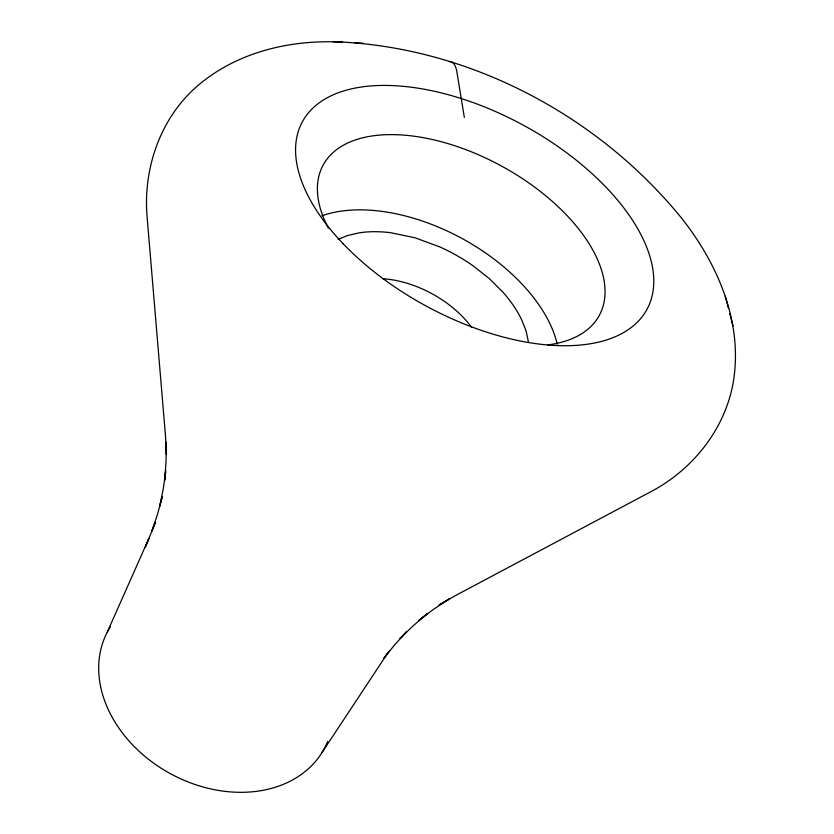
<?xml version="1.0" encoding="UTF-8"?>
<svg xmlns="http://www.w3.org/2000/svg" width="834" height="834" viewBox="0 0 834 834"><rect width="100%" height="100%" fill="white"/><g stroke="black" fill="none" stroke-linecap="round" stroke-linejoin="round"><path stroke-width="1.25" d="M165.799 470.751L164.663 480.405L166.049 461.567L166.258 442.197L166.456 454.582L165.455 435.348L147.003 215.787C143.052 165.726 162.192 113.382 202.245 81.993C241.401 50.801 293.349 39.334 342.607 42.18M165.601 472.034L163.381 488.213L159.753 506.248L162.255 496.584L157.553 514.171L151.882 531.049L155.499 522.261L145.293 547.208L148.89 538.451L107.284 632.109M322.143 752.331L388.331 652.146M389.051 651.125L383.452 658.839L394.555 644.943L406.784 631.474L399.84 638.708L413.018 625.917L427.289 613.688L418.678 620.517L433.711 609.185L449.818 598.562L439.111 604.952L455.739 595.424L649.436 492.456C694.284 469.365 728.489 425.34 734.337 374.664C741.061 317.723 716.302 262.064 681.607 218.174C597.436 114.602 467.217 45.964 333.173 41.7M338.031 239.525L347.194 235.647L358.943 232.874A118.553 68.336 28.6 0 1 390.552 232.686L415.134 237.815L439.945 246.968A118.553 68.357 28.6 0 1 472.774 265.598L489.349 278.608L503.559 292.89A119.491 68.899 28.6 0 1 521.511 319.464L526.066 330.9L528.454 342.023M354.909 42.847L363.374 43.285M725.288 296.206L728.322 307.84M729.792 313.647L733.013 325.99M464.34 117.417L456.896 72.058A65.479 17.983 -72.7 0 0 449.234 61.56M321.872 215.818A150.673 86.872 28.6 0 1 462.119 238.534A150.673 86.872 28.6 0 1 557.216 344.119M327.71 741.405A123.151 95.462 28.6 0 1 172.19 774.64A123.151 95.462 28.6 0 1 110.474 626.605M328.346 228.109A157.219 84.442 28.6 0 1 395.17 134.66A157.219 84.442 28.6 0 1 582.976 234.635A157.219 84.442 28.6 0 1 547.74 344.901M382.775 278.744A80.877 47.601 28.6 0 1 471.773 327.616M343.128 243.726A196.178 102.655 28.6 0 0 645.714 311.562A196.178 102.655 28.6 0 0 435.16 91.448A196.178 102.655 28.6 0 0 343.128 243.726"/></g></svg>
